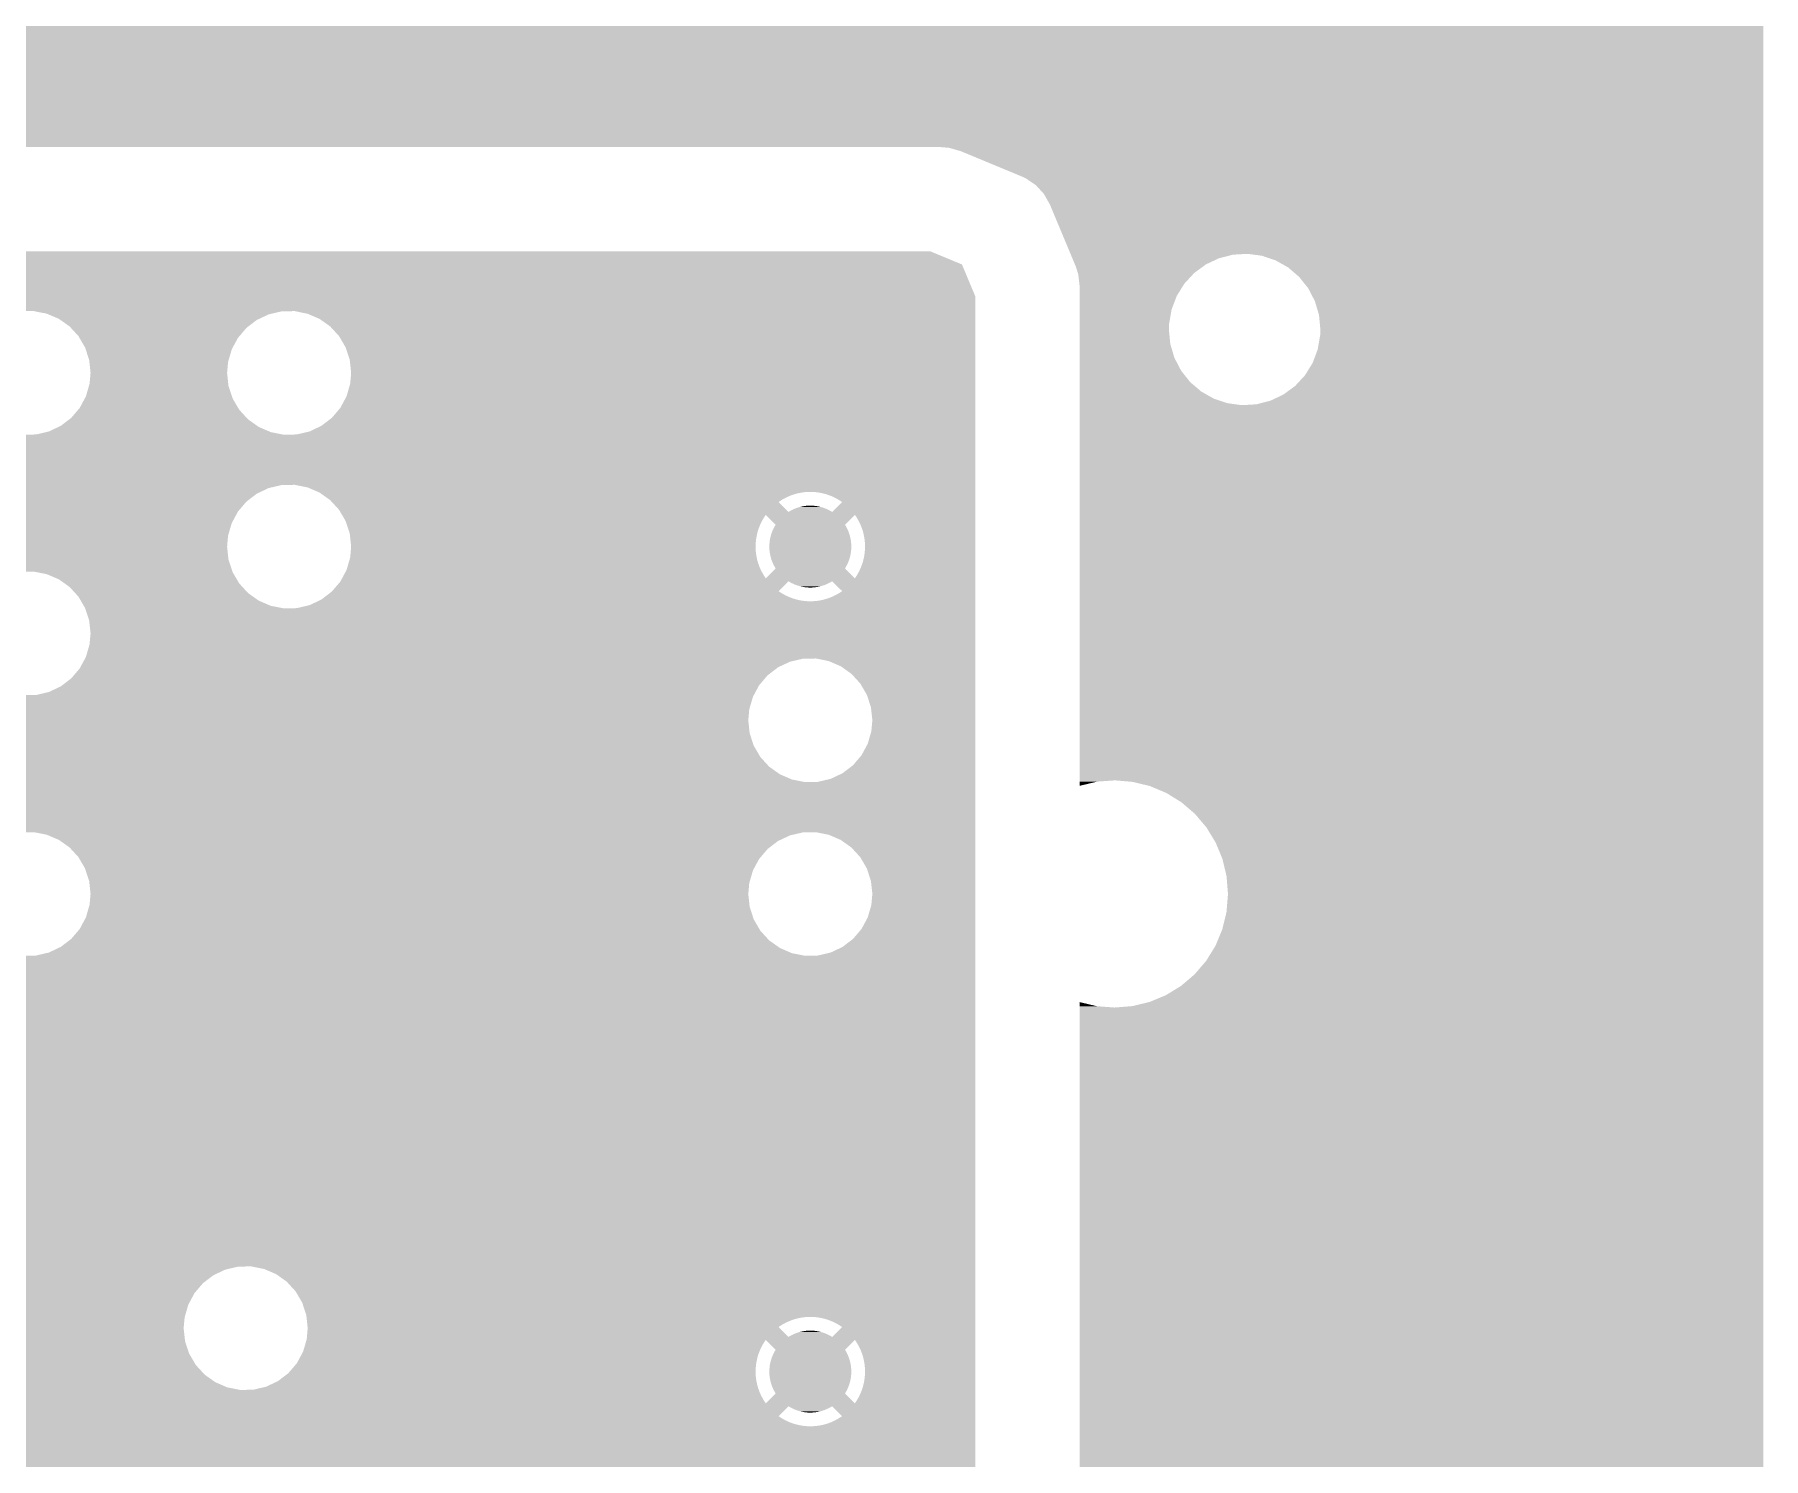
# Model space of a CAD drawing. Extents: x 295 to 953, y 10 to 290.
# Drawn here: x 815.52 to 848.38, y 138.39 to 165.46 of the extents above; entities that cross this region are included whole.
import ezdxf

# ---------------------------------------------------------------- set-up
doc = ezdxf.new("R2010")
doc.units = 0
doc.header["$LTSCALE"] = 5
doc.header["$MEASUREMENT"] = 0
doc.layers.add('PWR1', color=7, linetype='CONTINUOUS')

msp = doc.modelspace()

# ---------------------------------------------------------------- linework, layer by layer
at = {"layer": 'PWR1'}
for points in [[(799.057, 163.324), (799.057, 167.603), (848.376, 163.324), (848.376, 167.603)], [(832.897, 163.311), (832.737, 163.324), (848.376, 163.311), (848.376, 163.324)], [(833.117, 163.248), (832.897, 163.311), (848.376, 163.248), (848.376, 163.311)], [(834.279, 162.766), (833.117, 163.248), (848.376, 162.766), (848.376, 163.248)], [(834.358, 162.729), (834.279, 162.766), (848.376, 162.729), (848.376, 162.766)], [(834.547, 162.601), (834.358, 162.729), (848.376, 162.601), (848.376, 162.729)], [(834.702, 162.432), (834.547, 162.601), (848.376, 162.432), (848.376, 162.601)], [(834.814, 162.233), (834.702, 162.432), (848.376, 162.233), (848.376, 162.432)], [(835.206, 161.295), (834.814, 162.233), (848.376, 161.295), (848.376, 162.233)], [(812.515, 161.093), (813.121, 161.343), (833.143, 161.093), (832.54, 161.343)], [(812.265, 160.486), (812.515, 161.092), (833.397, 160.486), (833.143, 161.092)], [(812.515, 161.092), (812.515, 161.093), (833.143, 161.092), (833.143, 161.093)], [(835.212, 161.279), (835.206, 161.295), (838.295, 161.279), (838.57, 161.295)], [(835.241, 161.211), (835.212, 161.279), (838.028, 161.211), (838.295, 161.279)], [(835.29, 161.094), (835.241, 161.211), (837.779, 161.094), (838.028, 161.211)], [(835.302, 161.064), (835.29, 161.094), (837.739, 161.064), (837.779, 161.094)], [(835.346, 160.931), (835.302, 161.064), (837.557, 160.931), (837.739, 161.064)], [(838.843, 161.259), (838.57, 161.295), (848.376, 161.259), (848.376, 161.295)], [(839.104, 161.171), (838.843, 161.259), (848.376, 161.171), (848.376, 161.259)], [(839.344, 161.035), (839.104, 161.171), (848.376, 161.035), (848.376, 161.171)], [(839.553, 160.855), (839.344, 161.035), (848.376, 160.855), (848.376, 161.035)], [(835.353, 160.909), (835.346, 160.931), (837.537, 160.909), (837.557, 160.931)], [(835.374, 160.728), (835.353, 160.909), (837.37, 160.728), (837.537, 160.909)], [(835.379, 160.682), (835.374, 160.728), (837.341, 160.682), (837.37, 160.728)], [(835.379, 160.494), (835.379, 160.682), (837.225, 160.494), (837.341, 160.682)], [(839.724, 160.64), (839.553, 160.855), (848.376, 160.64), (848.376, 160.855)], [(812.265, 160.484), (812.265, 160.486), (833.398, 160.484), (833.397, 160.486)], [(812.265, 160.483), (812.265, 160.484), (833.398, 160.483), (833.398, 160.484)], [(812.265, 160.206), (812.265, 160.483), (833.398, 160.206), (833.398, 160.483)], [(835.379, 160.237), (835.379, 160.494), (837.127, 160.237), (837.225, 160.494)], [(839.851, 160.395), (839.724, 160.64), (848.376, 160.395), (848.376, 160.64)], [(839.929, 160.131), (839.851, 160.395), (848.376, 160.131), (848.376, 160.395)], [(815.528, 160.201), (815.506, 160.206), (820.209, 160.201), (820.459, 160.206)], [(815.75, 160.157), (815.528, 160.201), (820.023, 160.157), (820.209, 160.201)], [(815.78, 160.144), (815.75, 160.157), (819.967, 160.144), (820.023, 160.157)], [(815.979, 160.059), (815.78, 160.144), (819.786, 160.059), (819.967, 160.144)], [(816.009, 160.038), (815.979, 160.059), (819.741, 160.038), (819.786, 160.059)], [(816.182, 159.915), (816.009, 160.038), (819.58, 159.915), (819.741, 160.038)], [(820.703, 160.157), (820.459, 160.206), (833.398, 160.157), (833.398, 160.206)], [(820.932, 160.059), (820.703, 160.157), (833.398, 160.059), (833.398, 160.157)], [(821.135, 159.915), (820.932, 160.059), (833.398, 159.915), (833.398, 160.059)], [(835.379, 159.965), (835.379, 160.237), (837.08, 159.965), (837.127, 160.237)], [(839.955, 159.857), (839.929, 160.131), (848.376, 159.857), (848.376, 160.131)], [(816.208, 159.887), (816.182, 159.915), (819.544, 159.887), (819.58, 159.915)], [(816.351, 159.731), (816.208, 159.887), (819.411, 159.731), (819.544, 159.887)], [(816.37, 159.697), (816.351, 159.731), (819.382, 159.697), (819.411, 159.731)], [(816.476, 159.516), (816.37, 159.697), (819.284, 159.516), (819.382, 159.697)], [(821.304, 159.731), (821.135, 159.915), (833.398, 159.731), (833.398, 159.915)], [(821.429, 159.516), (821.304, 159.731), (833.398, 159.516), (833.398, 159.731)], [(835.379, 159.857), (835.379, 159.965), (837.076, 159.857), (837.08, 159.965)], [(835.379, 159.583), (835.379, 159.857), (837.102, 159.583), (837.076, 159.857)], [(839.904, 159.477), (839.951, 159.748), (848.376, 159.477), (848.376, 159.748)], [(839.951, 159.748), (839.955, 159.857), (848.376, 159.748), (848.376, 159.857)], [(816.489, 159.477), (816.476, 159.516), (819.264, 159.477), (819.284, 159.516)], [(816.554, 159.279), (816.489, 159.477), (819.206, 159.279), (819.264, 159.477)], [(821.507, 159.279), (821.429, 159.516), (833.398, 159.279), (833.398, 159.516)], [(835.379, 159.318), (835.379, 159.583), (837.181, 159.318), (837.102, 159.583)], [(839.807, 159.219), (839.904, 159.477), (848.376, 159.219), (848.376, 159.477)], [(816.559, 159.238), (816.554, 159.279), (819.194, 159.238), (819.206, 159.279)], [(816.581, 159.031), (816.559, 159.238), (819.176, 159.031), (819.194, 159.238)], [(821.534, 159.031), (821.507, 159.279), (833.398, 159.031), (833.398, 159.279)], [(835.379, 159.074), (835.379, 159.318), (837.308, 159.074), (837.181, 159.318)], [(835.379, 158.858), (835.379, 159.074), (837.479, 158.858), (837.308, 159.074)], [(839.662, 158.985), (839.807, 159.219), (848.376, 158.985), (848.376, 159.219)], [(816.493, 158.585), (816.55, 158.784), (819.268, 158.585), (819.202, 158.784)], [(816.55, 158.784), (816.562, 158.824), (819.202, 158.784), (819.198, 158.824)], [(816.562, 158.824), (816.581, 159.031), (819.198, 158.824), (819.176, 159.031)], [(821.446, 158.585), (821.515, 158.824), (833.398, 158.585), (833.398, 158.824)], [(821.515, 158.824), (821.534, 159.031), (833.398, 158.824), (833.398, 159.031)], [(835.379, 158.679), (835.379, 158.858), (837.688, 158.679), (837.479, 158.858)], [(839.253, 158.62), (839.475, 158.783), (848.376, 158.62), (848.376, 158.783)], [(839.475, 158.783), (839.662, 158.985), (848.376, 158.783), (848.376, 158.985)], [(816.375, 158.366), (816.472, 158.547), (819.386, 158.366), (819.28, 158.547)], [(816.472, 158.547), (816.493, 158.585), (819.28, 158.547), (819.268, 158.585)], [(821.328, 158.366), (821.446, 158.585), (833.398, 158.366), (833.398, 158.585)], [(835.379, 158.543), (835.379, 158.679), (837.927, 158.543), (837.688, 158.679)], [(835.379, 158.455), (835.379, 158.543), (838.189, 158.455), (837.927, 158.543)], [(835.379, 158.418), (835.379, 158.455), (838.462, 158.418), (838.189, 158.455)], [(835.379, 151.285), (835.379, 158.418), (848.376, 151.285), (848.376, 158.418)], [(838.462, 158.418), (838.737, 158.434), (848.376, 158.418), (848.376, 158.434)], [(838.737, 158.434), (839.003, 158.502), (848.376, 158.434), (848.376, 158.502)], [(839.003, 158.502), (839.253, 158.62), (848.376, 158.502), (848.376, 158.62)], [(816.015, 158.025), (816.176, 158.148), (819.748, 158.025), (819.574, 158.148)], [(816.176, 158.148), (816.213, 158.176), (819.574, 158.148), (819.548, 158.176)], [(816.213, 158.176), (816.346, 158.332), (819.548, 158.176), (819.406, 158.332)], [(816.346, 158.332), (816.375, 158.366), (819.406, 158.332), (819.386, 158.366)], [(820.968, 158.025), (821.166, 158.176), (833.398, 158.025), (833.398, 158.176)], [(821.166, 158.176), (821.328, 158.366), (833.398, 158.176), (833.398, 158.366)], [(812.265, 156.904), (812.265, 157.857), (833.398, 156.904), (833.398, 157.857)], [(815.298, 157.857), (815.547, 157.861), (820.251, 157.857), (820.229, 157.861)], [(815.547, 157.861), (815.734, 157.905), (820.229, 157.861), (820.006, 157.905)], [(815.734, 157.905), (815.79, 157.918), (820.006, 157.905), (819.976, 157.918)], [(815.79, 157.918), (815.97, 158.004), (819.976, 157.918), (819.777, 158.004)], [(815.97, 158.004), (816.015, 158.025), (819.777, 158.004), (819.748, 158.025)], [(820.251, 157.857), (820.5, 157.861), (833.398, 157.857), (833.398, 157.861)], [(820.5, 157.861), (820.743, 157.918), (833.398, 157.861), (833.398, 157.918)], [(820.743, 157.918), (820.968, 158.025), (833.398, 157.918), (833.398, 158.025)], [(812.265, 156.899), (812.265, 156.904), (820.209, 156.899), (820.459, 156.904)], [(812.265, 156.842), (812.265, 156.899), (819.967, 156.842), (820.209, 156.899)], [(812.265, 156.736), (812.265, 156.842), (819.741, 156.736), (819.967, 156.842)], [(820.703, 156.855), (820.459, 156.904), (833.398, 156.855), (833.398, 156.904)], [(820.904, 156.769), (820.703, 156.855), (833.398, 156.769), (833.398, 156.855)], [(820.914, 156.765), (820.904, 156.769), (830.164, 156.765), (830.238, 156.769)], [(820.932, 156.757), (820.914, 156.765), (830.103, 156.757), (830.164, 156.765)], [(820.934, 156.755), (820.932, 156.757), (830.091, 156.755), (830.103, 156.757)], [(820.955, 156.741), (820.934, 156.755), (830.018, 156.741), (830.091, 156.755)], [(820.983, 156.721), (820.955, 156.741), (829.946, 156.721), (830.018, 156.741)], [(830.312, 156.768), (830.238, 156.769), (833.398, 156.768), (833.398, 156.769)], [(830.386, 156.762), (830.312, 156.768), (833.398, 156.762), (833.398, 156.768)], [(830.459, 156.75), (830.386, 156.762), (833.398, 156.75), (833.398, 156.762)], [(830.531, 156.734), (830.459, 156.75), (833.398, 156.734), (833.398, 156.75)], [(812.265, 156.585), (812.265, 156.736), (819.544, 156.585), (819.741, 156.736)], [(812.265, 156.395), (812.265, 156.585), (819.382, 156.395), (819.544, 156.585)], [(821.018, 156.696), (820.983, 156.721), (829.877, 156.696), (829.946, 156.721)], [(821.06, 156.666), (821.018, 156.696), (829.809, 156.666), (829.877, 156.696)], [(821.109, 156.632), (821.06, 156.666), (829.743, 156.632), (829.809, 156.666)], [(821.135, 156.613), (821.109, 156.632), (829.713, 156.613), (829.743, 156.632)], [(821.154, 156.592), (821.135, 156.613), (829.68, 156.592), (829.713, 156.613)], [(821.169, 156.576), (821.154, 156.592), (829.657, 156.576), (829.68, 156.592)], [(821.304, 156.429), (821.169, 156.576), (829.804, 156.429), (829.657, 156.576)], [(821.327, 156.388), (821.304, 156.429), (829.845, 156.388), (829.804, 156.429)], [(829.845, 156.388), (829.882, 156.41), (830.677, 156.388), (830.638, 156.41)], [(829.882, 156.41), (829.902, 156.42), (830.638, 156.41), (830.621, 156.42)], [(829.902, 156.42), (829.94, 156.439), (830.621, 156.42), (830.581, 156.439)], [(829.94, 156.439), (829.96, 156.448), (830.581, 156.439), (830.563, 156.448)], [(829.96, 156.448), (829.999, 156.463), (830.563, 156.448), (830.521, 156.463)], [(829.999, 156.463), (830.02, 156.47), (830.521, 156.463), (830.503, 156.47)], [(830.02, 156.47), (830.06, 156.482), (830.503, 156.47), (830.459, 156.482)], [(830.06, 156.482), (830.083, 156.487), (830.459, 156.482), (830.441, 156.487)], [(830.083, 156.487), (830.123, 156.496), (830.441, 156.487), (830.396, 156.496)], [(830.123, 156.496), (830.147, 156.5), (830.396, 156.496), (830.378, 156.5)], [(830.147, 156.5), (830.186, 156.505), (830.378, 156.5), (830.33, 156.505)], [(830.186, 156.505), (830.218, 156.507), (830.33, 156.505), (830.315, 156.507)], [(830.218, 156.507), (830.25, 156.509), (830.315, 156.507), (830.25, 156.509)], [(830.602, 156.712), (830.531, 156.734), (833.398, 156.712), (833.398, 156.734)], [(830.671, 156.685), (830.602, 156.712), (833.398, 156.685), (833.398, 156.712)], [(830.738, 156.653), (830.671, 156.685), (833.398, 156.653), (833.398, 156.685)], [(830.677, 156.388), (830.865, 156.576), (833.398, 156.388), (833.398, 156.576)], [(830.803, 156.617), (830.738, 156.653), (833.398, 156.617), (833.398, 156.653)], [(830.865, 156.576), (830.803, 156.617), (833.398, 156.576), (833.398, 156.617)], [(812.265, 156.175), (812.265, 156.395), (819.264, 156.175), (819.382, 156.395)], [(812.265, 155.936), (812.265, 156.175), (819.194, 155.936), (819.264, 156.175)], [(821.36, 156.333), (821.327, 156.388), (833.398, 156.333), (833.398, 156.388)], [(821.396, 156.271), (821.36, 156.333), (829.373, 156.271), (829.414, 156.333)], [(821.429, 156.214), (821.396, 156.271), (829.341, 156.214), (829.373, 156.271)], [(821.432, 156.207), (821.429, 156.214), (829.337, 156.207), (829.341, 156.214)], [(821.454, 156.14), (821.432, 156.207), (829.305, 156.14), (829.337, 156.207)], [(821.476, 156.071), (821.454, 156.14), (829.278, 156.071), (829.305, 156.14)], [(829.602, 156.145), (829.414, 156.333), (830.92, 156.145), (831.108, 156.333)], [(829.547, 156.041), (829.57, 156.09), (830.975, 156.041), (830.951, 156.09)], [(829.57, 156.09), (829.575, 156.099), (830.951, 156.09), (830.947, 156.099)], [(829.575, 156.099), (829.602, 156.145), (830.947, 156.099), (830.92, 156.145)], [(831.136, 156.291), (831.108, 156.333), (833.398, 156.291), (833.398, 156.333)], [(831.174, 156.227), (831.136, 156.291), (833.398, 156.227), (833.398, 156.291)], [(831.207, 156.161), (831.174, 156.227), (833.398, 156.161), (833.398, 156.227)], [(831.236, 156.092), (831.207, 156.161), (833.398, 156.092), (833.398, 156.161)], [(831.259, 156.022), (831.236, 156.092), (833.398, 156.022), (833.398, 156.092)], [(812.265, 155.729), (812.265, 155.936), (819.176, 155.729), (819.194, 155.936)], [(821.5, 156), (821.476, 156.071), (829.256, 156), (829.278, 156.071)], [(821.507, 155.977), (821.5, 156), (829.251, 155.977), (829.256, 156)], [(821.513, 155.928), (821.507, 155.977), (829.24, 155.928), (829.251, 155.977)], [(821.52, 155.855), (821.513, 155.928), (829.228, 155.855), (829.24, 155.928)], [(821.528, 155.781), (821.52, 155.855), (829.222, 155.781), (829.228, 155.855)], [(821.534, 155.729), (821.528, 155.781), (829.221, 155.729), (829.222, 155.781)], [(829.482, 155.729), (829.483, 155.783), (831.04, 155.729), (831.038, 155.783)], [(829.483, 155.783), (829.485, 155.793), (831.038, 155.783), (831.037, 155.793)], [(829.485, 155.793), (829.49, 155.847), (831.037, 155.793), (831.031, 155.847)], [(829.49, 155.847), (829.492, 155.857), (831.031, 155.847), (831.03, 155.857)], [(829.492, 155.857), (829.503, 155.91), (831.03, 155.857), (831.018, 155.91)], [(829.503, 155.91), (829.506, 155.92), (831.018, 155.91), (831.016, 155.92)], [(829.506, 155.92), (829.52, 155.972), (831.016, 155.92), (831.001, 155.972)], [(829.52, 155.972), (829.524, 155.981), (831.001, 155.972), (830.998, 155.981)], [(829.524, 155.981), (829.543, 156.032), (830.998, 155.981), (830.979, 156.032)], [(829.543, 156.032), (829.547, 156.041), (830.979, 156.032), (830.975, 156.041)], [(831.277, 155.95), (831.259, 156.022), (833.398, 155.95), (833.398, 156.022)], [(831.29, 155.877), (831.277, 155.95), (833.398, 155.877), (833.398, 155.95)], [(831.298, 155.803), (831.29, 155.877), (833.398, 155.803), (833.398, 155.877)], [(831.301, 155.729), (831.298, 155.803), (833.398, 155.729), (833.398, 155.803)], [(812.265, 155.482), (812.265, 155.729), (819.202, 155.482), (819.176, 155.729)], [(812.265, 155.253), (812.265, 155.482), (819.278, 155.253), (819.202, 155.482)], [(821.484, 155.415), (821.505, 155.486), (829.269, 155.415), (829.249, 155.486)], [(821.505, 155.486), (821.515, 155.522), (829.249, 155.486), (829.242, 155.522)], [(821.515, 155.522), (821.519, 155.559), (829.242, 155.522), (829.235, 155.559)], [(821.519, 155.559), (821.525, 155.633), (829.235, 155.559), (829.225, 155.633)], [(821.525, 155.633), (821.532, 155.707), (829.225, 155.633), (829.221, 155.707)], [(821.532, 155.707), (821.534, 155.729), (829.221, 155.707), (829.221, 155.729)], [(829.484, 155.675), (829.482, 155.729), (831.038, 155.675), (831.04, 155.729)], [(829.484, 155.665), (829.484, 155.675), (831.037, 155.665), (831.038, 155.675)], [(829.491, 155.612), (829.484, 155.665), (831.031, 155.612), (831.037, 155.665)], [(829.492, 155.602), (829.491, 155.612), (831.029, 155.602), (831.031, 155.612)], [(829.503, 155.549), (829.492, 155.602), (831.019, 155.549), (831.029, 155.602)], [(829.505, 155.539), (829.503, 155.549), (831.016, 155.539), (831.019, 155.549)], [(829.521, 155.487), (829.505, 155.539), (831.001, 155.487), (831.016, 155.539)], [(829.523, 155.477), (829.521, 155.487), (830.998, 155.477), (831.001, 155.487)], [(829.543, 155.427), (829.523, 155.477), (830.979, 155.427), (830.998, 155.477)], [(829.547, 155.417), (829.543, 155.427), (830.975, 155.417), (830.979, 155.427)], [(831.243, 155.388), (831.265, 155.459), (833.398, 155.388), (833.398, 155.459)], [(831.265, 155.459), (831.282, 155.531), (833.398, 155.459), (833.398, 155.531)], [(831.282, 155.531), (831.293, 155.604), (833.398, 155.531), (833.398, 155.604)], [(831.293, 155.604), (831.3, 155.678), (833.398, 155.604), (833.398, 155.678)], [(831.3, 155.678), (831.301, 155.729), (833.398, 155.678), (833.398, 155.729)], [(815.545, 155.245), (815.506, 155.253), (819.28, 155.245), (819.278, 155.253)], [(815.75, 155.204), (815.545, 155.245), (819.304, 155.204), (819.28, 155.245)], [(815.979, 155.106), (815.75, 155.204), (819.361, 155.106), (819.304, 155.204)], [(816.087, 155.03), (815.979, 155.106), (819.406, 155.03), (819.361, 155.106)], [(821.331, 155.07), (821.361, 155.125), (833.398, 155.07), (833.398, 155.125)], [(821.361, 155.125), (821.374, 155.149), (829.414, 155.125), (829.398, 155.149)], [(821.374, 155.149), (821.407, 155.212), (829.398, 155.149), (829.359, 155.212)], [(821.407, 155.212), (821.443, 155.277), (829.359, 155.212), (829.324, 155.277)], [(821.443, 155.277), (821.446, 155.283), (829.324, 155.277), (829.321, 155.283)], [(821.446, 155.283), (821.464, 155.345), (829.321, 155.283), (829.294, 155.345)], [(821.464, 155.345), (821.484, 155.415), (829.294, 155.345), (829.269, 155.415)], [(829.414, 155.125), (829.602, 155.313), (831.108, 155.125), (830.92, 155.313)], [(829.57, 155.369), (829.547, 155.417), (830.952, 155.369), (830.975, 155.417)], [(829.575, 155.36), (829.57, 155.369), (830.946, 155.36), (830.952, 155.369)], [(829.602, 155.313), (829.575, 155.36), (830.92, 155.313), (830.946, 155.36)], [(831.108, 155.125), (831.148, 155.187), (833.398, 155.125), (833.398, 155.187)], [(831.148, 155.187), (831.185, 155.252), (833.398, 155.187), (833.398, 155.252)], [(831.185, 155.252), (831.216, 155.319), (833.398, 155.252), (833.398, 155.319)], [(831.216, 155.319), (831.243, 155.388), (833.398, 155.319), (833.398, 155.388)], [(816.182, 154.962), (816.087, 155.03), (819.468, 154.962), (819.406, 155.03)], [(816.288, 154.846), (816.182, 154.962), (819.574, 154.846), (819.468, 154.962)], [(816.351, 154.778), (816.288, 154.846), (819.67, 154.778), (819.574, 154.846)], [(816.395, 154.702), (816.351, 154.778), (819.777, 154.702), (819.67, 154.778)], [(821, 154.747), (821.035, 154.774), (829.919, 154.747), (829.85, 154.774)], [(821.035, 154.774), (821.076, 154.805), (829.85, 154.774), (829.783, 154.805)], [(821.076, 154.805), (821.124, 154.842), (829.783, 154.805), (829.719, 154.842)], [(821.124, 154.842), (821.166, 154.874), (829.719, 154.842), (829.67, 154.874)], [(821.166, 154.874), (821.173, 154.882), (829.67, 154.874), (829.657, 154.882)], [(821.173, 154.882), (821.328, 155.064), (829.657, 154.882), (829.838, 155.064)], [(821.328, 155.064), (821.331, 155.07), (829.838, 155.064), (829.845, 155.07)], [(829.883, 155.048), (829.845, 155.07), (830.639, 155.048), (830.677, 155.07)], [(829.9, 155.038), (829.883, 155.048), (830.62, 155.038), (830.639, 155.048)], [(829.941, 155.019), (829.9, 155.038), (830.582, 155.019), (830.62, 155.038)], [(829.958, 155.011), (829.941, 155.019), (830.562, 155.011), (830.582, 155.019)], [(830.001, 154.995), (829.958, 155.011), (830.523, 154.995), (830.562, 155.011)], [(830.018, 154.989), (830.001, 154.995), (830.501, 154.989), (830.523, 154.995)], [(830.062, 154.976), (830.018, 154.989), (830.461, 154.976), (830.501, 154.989)], [(830.08, 154.971), (830.062, 154.976), (830.439, 154.971), (830.461, 154.976)], [(830.126, 154.962), (830.08, 154.971), (830.399, 154.962), (830.439, 154.971)], [(830.143, 154.959), (830.126, 154.962), (830.374, 154.959), (830.399, 154.962)], [(830.192, 154.954), (830.143, 154.959), (830.335, 154.954), (830.374, 154.959)], [(830.207, 154.952), (830.192, 154.954), (830.304, 154.952), (830.335, 154.954)], [(830.271, 154.95), (830.207, 154.952), (830.271, 154.95), (830.304, 154.952)], [(830.645, 154.763), (830.713, 154.793), (833.398, 154.763), (833.398, 154.793)], [(830.865, 154.883), (830.677, 155.07), (833.398, 154.883), (833.398, 155.07)], [(830.713, 154.793), (830.778, 154.827), (833.398, 154.793), (833.398, 154.827)], [(830.778, 154.827), (830.841, 154.866), (833.398, 154.827), (833.398, 154.866)], [(830.841, 154.866), (830.865, 154.883), (833.398, 154.866), (833.398, 154.883)], [(816.453, 154.603), (816.395, 154.702), (820.006, 154.603), (819.777, 154.702)], [(816.476, 154.563), (816.453, 154.603), (820.211, 154.563), (820.006, 154.603)], [(816.479, 154.555), (816.476, 154.563), (820.251, 154.555), (820.211, 154.563)], [(816.554, 154.326), (816.479, 154.555), (833.398, 154.326), (833.398, 154.555)], [(820.251, 154.555), (820.5, 154.559), (833.398, 154.555), (833.398, 154.559)], [(820.5, 154.559), (820.743, 154.616), (833.398, 154.559), (833.398, 154.616)], [(820.743, 154.616), (820.898, 154.689), (833.398, 154.616), (833.398, 154.689)], [(820.898, 154.689), (820.9, 154.69), (830.284, 154.689), (830.209, 154.69)], [(820.9, 154.69), (820.913, 154.697), (830.209, 154.69), (830.136, 154.697)], [(820.913, 154.697), (820.938, 154.708), (830.136, 154.697), (830.062, 154.708)], [(820.938, 154.708), (820.968, 154.723), (830.062, 154.708), (830, 154.723)], [(820.968, 154.723), (820.971, 154.725), (830, 154.723), (829.99, 154.725)], [(820.971, 154.725), (821, 154.747), (829.99, 154.725), (829.919, 154.747)], [(830.284, 154.689), (830.358, 154.694), (833.398, 154.689), (833.398, 154.694)], [(830.358, 154.694), (830.431, 154.703), (833.398, 154.694), (833.398, 154.703)], [(830.431, 154.703), (830.504, 154.718), (833.398, 154.703), (833.398, 154.718)], [(830.504, 154.718), (830.575, 154.738), (833.398, 154.718), (833.398, 154.738)], [(830.575, 154.738), (830.645, 154.763), (833.398, 154.738), (833.398, 154.763)], [(816.581, 154.078), (816.554, 154.326), (833.398, 154.078), (833.398, 154.326)], [(816.493, 153.632), (816.562, 153.871), (833.398, 153.632), (833.398, 153.871)], [(816.562, 153.871), (816.581, 154.078), (833.398, 153.871), (833.398, 154.078)], [(816.386, 153.434), (816.443, 153.54), (829.647, 153.434), (829.873, 153.54)], [(816.443, 153.54), (816.474, 153.597), (829.873, 153.54), (830.115, 153.597)], [(816.474, 153.597), (816.476, 153.602), (830.115, 153.597), (830.365, 153.602)], [(816.476, 153.602), (816.493, 153.632), (833.398, 153.602), (833.398, 153.632)], [(830.609, 153.553), (830.365, 153.602), (833.398, 153.553), (833.398, 153.602)], [(830.838, 153.455), (830.609, 153.553), (833.398, 153.455), (833.398, 153.553)], [(831.041, 153.311), (830.838, 153.455), (833.398, 153.311), (833.398, 153.455)], [(816.043, 153.093), (816.213, 153.223), (829.288, 153.093), (829.399, 153.223)], [(816.213, 153.223), (816.264, 153.283), (829.399, 153.223), (829.45, 153.283)], [(816.264, 153.283), (816.375, 153.413), (829.45, 153.283), (829.62, 153.413)], [(816.375, 153.413), (816.386, 153.434), (829.62, 153.413), (829.647, 153.434)], [(831.21, 153.127), (831.041, 153.311), (833.398, 153.127), (833.398, 153.311)], [(831.335, 152.912), (831.21, 153.127), (833.398, 152.912), (833.398, 153.127)], [(812.265, 152.873), (812.265, 152.904), (829.17, 152.873), (829.186, 152.904)], [(812.265, 152.634), (812.265, 152.873), (829.1, 152.634), (829.17, 152.873)], [(815.298, 152.904), (815.547, 152.908), (829.186, 152.904), (829.189, 152.908)], [(815.547, 152.908), (815.79, 152.965), (829.189, 152.908), (829.219, 152.965)], [(815.79, 152.965), (816.015, 153.072), (829.219, 152.965), (829.276, 153.072)], [(816.015, 153.072), (816.043, 153.093), (829.276, 153.072), (829.288, 153.093)], [(831.413, 152.675), (831.335, 152.912), (833.398, 152.675), (833.398, 152.912)], [(812.265, 152.427), (812.265, 152.634), (829.082, 152.427), (829.1, 152.634)], [(831.44, 152.427), (831.413, 152.675), (833.398, 152.427), (833.398, 152.675)], [(812.265, 152.18), (812.265, 152.427), (829.108, 152.18), (829.082, 152.427)], [(812.265, 151.943), (812.265, 152.18), (829.186, 151.943), (829.108, 152.18)], [(831.352, 151.981), (831.421, 152.22), (833.398, 151.981), (833.398, 152.22)], [(831.421, 152.22), (831.44, 152.427), (833.398, 152.22), (833.398, 152.427)], [(812.265, 151.728), (812.265, 151.943), (829.312, 151.728), (829.186, 151.943)], [(831.234, 151.762), (831.352, 151.981), (833.398, 151.762), (833.398, 151.981)], [(812.265, 151.544), (812.265, 151.728), (829.48, 151.544), (829.312, 151.728)], [(812.265, 151.4), (812.265, 151.544), (829.683, 151.4), (829.48, 151.544)], [(830.874, 151.421), (831.072, 151.572), (833.398, 151.421), (833.398, 151.572)], [(831.072, 151.572), (831.234, 151.762), (833.398, 151.572), (833.398, 151.762)], [(812.265, 151.301), (812.265, 151.4), (829.912, 151.301), (829.683, 151.4)], [(812.265, 151.253), (812.265, 151.301), (830.157, 151.253), (829.912, 151.301)], [(812.265, 150.3), (812.265, 151.253), (833.398, 150.3), (833.398, 151.253)], [(830.157, 151.253), (830.406, 151.257), (833.398, 151.253), (833.398, 151.257)], [(830.406, 151.257), (830.649, 151.314), (833.398, 151.257), (833.398, 151.314)], [(830.649, 151.314), (830.874, 151.421), (833.398, 151.314), (833.398, 151.421)], [(835.379, 151.261), (835.379, 151.285), (835.716, 151.261), (836.053, 151.285)], [(835.379, 151.182), (835.379, 151.261), (835.382, 151.182), (835.716, 151.261)], [(835.38, 151.182), (835.379, 151.182), (835.38, 151.182), (835.382, 151.182)], [(836.389, 151.256), (836.053, 151.285), (848.376, 151.256), (848.376, 151.285)], [(836.717, 151.176), (836.389, 151.256), (848.376, 151.176), (848.376, 151.256)], [(837.028, 151.045), (836.717, 151.176), (848.376, 151.045), (848.376, 151.176)], [(837.315, 150.868), (837.028, 151.045), (848.376, 150.868), (848.376, 151.045)], [(837.571, 150.648), (837.315, 150.868), (848.376, 150.648), (848.376, 150.868)], [(837.79, 150.39), (837.571, 150.648), (848.376, 150.39), (848.376, 150.648)], [(815.528, 150.295), (815.506, 150.3), (830.115, 150.295), (830.365, 150.3)], [(815.75, 150.251), (815.528, 150.295), (829.929, 150.251), (830.115, 150.295)], [(815.78, 150.238), (815.75, 150.251), (829.873, 150.238), (829.929, 150.251)], [(815.979, 150.153), (815.78, 150.238), (829.692, 150.153), (829.873, 150.238)], [(830.609, 150.251), (830.365, 150.3), (833.398, 150.251), (833.398, 150.3)], [(830.838, 150.153), (830.609, 150.251), (833.398, 150.153), (833.398, 150.251)], [(837.965, 150.102), (837.79, 150.39), (848.376, 150.102), (848.376, 150.39)], [(816.009, 150.132), (815.979, 150.153), (829.647, 150.132), (829.692, 150.153)], [(816.182, 150.009), (816.009, 150.132), (829.486, 150.009), (829.647, 150.132)], [(816.208, 149.981), (816.182, 150.009), (829.45, 149.981), (829.486, 150.009)], [(816.351, 149.825), (816.208, 149.981), (829.317, 149.825), (829.45, 149.981)], [(831.041, 150.009), (830.838, 150.153), (833.398, 150.009), (833.398, 150.153)], [(831.21, 149.825), (831.041, 150.009), (833.398, 149.825), (833.398, 150.009)], [(838.094, 149.79), (837.965, 150.102), (848.376, 149.79), (848.376, 150.102)], [(816.37, 149.791), (816.351, 149.825), (829.288, 149.791), (829.317, 149.825)], [(816.476, 149.61), (816.37, 149.791), (829.19, 149.61), (829.288, 149.791)], [(816.489, 149.571), (816.476, 149.61), (829.17, 149.571), (829.19, 149.61)], [(816.554, 149.373), (816.489, 149.571), (829.112, 149.373), (829.17, 149.571)], [(831.335, 149.61), (831.21, 149.825), (833.398, 149.61), (833.398, 149.825)], [(831.413, 149.373), (831.335, 149.61), (833.398, 149.373), (833.398, 149.61)], [(838.172, 149.462), (838.094, 149.79), (848.376, 149.462), (848.376, 149.79)], [(816.559, 149.332), (816.554, 149.373), (829.1, 149.332), (829.112, 149.373)], [(816.581, 149.125), (816.559, 149.332), (829.082, 149.125), (829.1, 149.332)], [(831.44, 149.125), (831.413, 149.373), (833.398, 149.125), (833.398, 149.373)], [(838.199, 149.125), (838.172, 149.462), (848.376, 149.125), (848.376, 149.462)], [(816.493, 148.679), (816.55, 148.878), (829.174, 148.679), (829.108, 148.878)], [(816.55, 148.878), (816.562, 148.918), (829.108, 148.878), (829.104, 148.918)], [(816.562, 148.918), (816.581, 149.125), (829.104, 148.918), (829.082, 149.125)], [(831.352, 148.679), (831.421, 148.918), (833.398, 148.679), (833.398, 148.918)], [(831.421, 148.918), (831.44, 149.125), (833.398, 148.918), (833.398, 149.125)], [(838.171, 148.781), (838.199, 149.125), (848.376, 148.781), (848.376, 149.125)], [(816.375, 148.46), (816.472, 148.641), (829.292, 148.46), (829.186, 148.641)], [(816.472, 148.641), (816.493, 148.679), (829.186, 148.641), (829.174, 148.679)], [(831.234, 148.46), (831.352, 148.679), (833.398, 148.46), (833.398, 148.679)], [(838.091, 148.453), (838.171, 148.781), (848.376, 148.453), (848.376, 148.781)], [(816.015, 148.119), (816.176, 148.242), (829.654, 148.119), (829.48, 148.242)], [(816.176, 148.242), (816.213, 148.27), (829.48, 148.242), (829.454, 148.27)], [(816.213, 148.27), (816.346, 148.426), (829.454, 148.27), (829.312, 148.426)], [(816.346, 148.426), (816.375, 148.46), (829.312, 148.426), (829.292, 148.46)], [(830.874, 148.119), (831.072, 148.27), (833.398, 148.119), (833.398, 148.27)], [(831.072, 148.27), (831.234, 148.46), (833.398, 148.27), (833.398, 148.46)], [(837.962, 148.141), (838.091, 148.453), (848.376, 148.141), (848.376, 148.453)], [(812.265, 142.045), (812.265, 147.951), (833.398, 142.045), (833.398, 147.951)], [(815.298, 147.951), (815.547, 147.955), (830.157, 147.951), (830.135, 147.955)], [(815.547, 147.955), (815.734, 147.999), (830.135, 147.955), (829.912, 147.999)], [(815.734, 147.999), (815.79, 148.012), (829.912, 147.999), (829.882, 148.012)], [(815.79, 148.012), (815.97, 148.098), (829.882, 148.012), (829.683, 148.098)], [(815.97, 148.098), (816.015, 148.119), (829.683, 148.098), (829.654, 148.119)], [(830.157, 147.951), (830.406, 147.955), (833.398, 147.951), (833.398, 147.955)], [(830.406, 147.955), (830.649, 148.012), (833.398, 147.955), (833.398, 148.012)], [(830.649, 148.012), (830.874, 148.119), (833.398, 148.012), (833.398, 148.119)], [(837.785, 147.854), (837.962, 148.141), (848.376, 147.854), (848.376, 148.141)], [(837.308, 147.378), (837.565, 147.597), (848.376, 147.378), (848.376, 147.597)], [(837.565, 147.597), (837.785, 147.854), (848.376, 147.597), (848.376, 147.854)], [(837.021, 147.202), (837.308, 147.378), (848.376, 147.202), (848.376, 147.378)], [(835.379, 146.991), (835.379, 147.069), (835.708, 146.991), (835.382, 147.069)], [(835.379, 147.069), (835.38, 147.069), (835.382, 147.069), (835.38, 147.069)], [(835.379, 146.966), (835.379, 146.991), (836.045, 146.966), (835.708, 146.991)], [(835.379, 136.53), (835.379, 146.966), (848.376, 136.53), (848.376, 146.966)], [(836.045, 146.966), (836.381, 146.993), (848.376, 146.966), (848.376, 146.993)], [(836.381, 146.993), (836.709, 147.072), (848.376, 146.993), (848.376, 147.072)], [(836.709, 147.072), (837.021, 147.202), (848.376, 147.072), (848.376, 147.202)], [(812.265, 142.04), (812.265, 142.045), (819.384, 142.04), (819.633, 142.045)], [(812.265, 141.983), (812.265, 142.04), (819.141, 141.983), (819.384, 142.04)], [(812.265, 141.877), (812.265, 141.983), (818.916, 141.877), (819.141, 141.983)], [(819.878, 141.996), (819.633, 142.045), (833.398, 141.996), (833.398, 142.045)], [(820.107, 141.898), (819.878, 141.996), (833.398, 141.898), (833.398, 141.996)], [(812.265, 141.726), (812.265, 141.877), (818.718, 141.726), (818.916, 141.877)], [(812.265, 141.536), (812.265, 141.726), (818.556, 141.536), (818.718, 141.726)], [(820.31, 141.754), (820.107, 141.898), (833.398, 141.754), (833.398, 141.898)], [(820.478, 141.57), (820.31, 141.754), (833.398, 141.57), (833.398, 141.754)], [(812.265, 141.316), (812.265, 141.536), (818.438, 141.316), (818.556, 141.536)], [(812.265, 141.077), (812.265, 141.316), (818.369, 141.077), (818.438, 141.316)], [(820.604, 141.355), (820.478, 141.57), (833.398, 141.355), (833.398, 141.57)], [(820.682, 141.118), (820.604, 141.355), (833.398, 141.118), (833.398, 141.355)], [(812.265, 140.87), (812.265, 141.077), (818.35, 140.87), (818.369, 141.077)], [(820.685, 141.085), (820.682, 141.118), (833.398, 141.085), (833.398, 141.118)], [(820.686, 141.08), (820.685, 141.085), (830.164, 141.08), (830.238, 141.085)], [(820.687, 141.071), (820.686, 141.08), (830.091, 141.071), (830.164, 141.08)], [(820.688, 141.056), (820.687, 141.071), (830.018, 141.056), (830.091, 141.071)], [(820.69, 141.036), (820.688, 141.056), (829.946, 141.036), (830.018, 141.056)], [(820.693, 141.011), (820.69, 141.036), (829.877, 141.011), (829.946, 141.036)], [(820.696, 140.982), (820.693, 141.011), (829.809, 140.982), (829.877, 141.011)], [(820.7, 140.947), (820.696, 140.982), (829.743, 140.947), (829.809, 140.982)], [(830.312, 141.084), (830.238, 141.085), (833.398, 141.084), (833.398, 141.085)], [(830.386, 141.077), (830.312, 141.084), (833.398, 141.077), (833.398, 141.084)], [(830.459, 141.066), (830.386, 141.077), (833.398, 141.066), (833.398, 141.077)], [(830.531, 141.049), (830.459, 141.066), (833.398, 141.049), (833.398, 141.066)], [(830.602, 141.027), (830.531, 141.049), (833.398, 141.027), (833.398, 141.049)], [(830.671, 141), (830.602, 141.027), (833.398, 141), (833.398, 141.027)], [(830.738, 140.969), (830.671, 141), (833.398, 140.969), (833.398, 141)], [(830.803, 140.932), (830.738, 140.969), (833.398, 140.932), (833.398, 140.969)], [(812.265, 140.623), (812.265, 140.87), (818.377, 140.623), (818.35, 140.87)], [(820.668, 140.587), (820.686, 140.649), (829.373, 140.587), (829.414, 140.649)], [(820.686, 140.649), (820.69, 140.663), (833.398, 140.649), (833.398, 140.663)], [(820.69, 140.663), (820.693, 140.704), (833.398, 140.663), (833.398, 140.704)], [(820.693, 140.704), (820.708, 140.87), (829.845, 140.704), (829.678, 140.87)], [(820.704, 140.908), (820.7, 140.947), (829.68, 140.908), (829.743, 140.947)], [(820.706, 140.892), (820.704, 140.908), (829.657, 140.892), (829.68, 140.908)], [(820.708, 140.87), (820.706, 140.892), (829.678, 140.87), (829.657, 140.892)], [(829.602, 140.461), (829.414, 140.649), (830.92, 140.461), (831.108, 140.649)], [(829.845, 140.704), (829.882, 140.726), (830.677, 140.704), (830.638, 140.726)], [(829.882, 140.726), (829.902, 140.736), (830.638, 140.726), (830.621, 140.736)], [(829.902, 140.736), (829.94, 140.755), (830.621, 140.736), (830.581, 140.755)], [(829.94, 140.755), (829.96, 140.763), (830.581, 140.755), (830.563, 140.763)], [(829.96, 140.763), (829.999, 140.779), (830.563, 140.763), (830.521, 140.779)], [(829.999, 140.779), (830.02, 140.785), (830.521, 140.779), (830.503, 140.785)], [(830.02, 140.785), (830.06, 140.798), (830.503, 140.785), (830.459, 140.798)], [(830.06, 140.798), (830.083, 140.803), (830.459, 140.798), (830.441, 140.803)], [(830.083, 140.803), (830.123, 140.812), (830.441, 140.803), (830.396, 140.812)], [(830.123, 140.812), (830.147, 140.815), (830.396, 140.812), (830.378, 140.815)], [(830.147, 140.815), (830.186, 140.821), (830.378, 140.815), (830.33, 140.821)], [(830.186, 140.821), (830.218, 140.822), (830.33, 140.821), (830.315, 140.822)], [(830.218, 140.822), (830.25, 140.824), (830.315, 140.822), (830.25, 140.824)], [(830.677, 140.704), (830.865, 140.892), (833.398, 140.704), (833.398, 140.892)], [(830.865, 140.892), (830.803, 140.932), (833.398, 140.892), (833.398, 140.932)], [(831.136, 140.606), (831.108, 140.649), (833.398, 140.606), (833.398, 140.649)], [(812.265, 140.386), (812.265, 140.623), (818.455, 140.386), (818.377, 140.623)], [(812.265, 140.171), (812.265, 140.386), (818.581, 140.171), (818.455, 140.386)], [(820.523, 140.243), (820.562, 140.315), (829.24, 140.243), (829.256, 140.315)], [(820.562, 140.315), (820.6, 140.386), (829.256, 140.315), (829.278, 140.386)], [(820.6, 140.386), (820.62, 140.424), (829.278, 140.386), (829.293, 140.424)], [(820.62, 140.424), (820.629, 140.455), (829.293, 140.424), (829.305, 140.455)], [(820.629, 140.455), (820.649, 140.522), (829.305, 140.455), (829.337, 140.522)], [(820.649, 140.522), (820.668, 140.587), (829.337, 140.522), (829.373, 140.587)], [(829.524, 140.297), (829.543, 140.347), (830.998, 140.297), (830.979, 140.347)], [(829.543, 140.347), (829.547, 140.357), (830.979, 140.347), (830.975, 140.357)], [(829.547, 140.357), (829.57, 140.405), (830.975, 140.357), (830.951, 140.405)], [(829.57, 140.405), (829.575, 140.414), (830.951, 140.405), (830.947, 140.414)], [(829.575, 140.414), (829.602, 140.461), (830.947, 140.414), (830.92, 140.461)], [(831.174, 140.542), (831.136, 140.606), (833.398, 140.542), (833.398, 140.606)], [(831.207, 140.476), (831.174, 140.542), (833.398, 140.476), (833.398, 140.542)], [(831.236, 140.408), (831.207, 140.476), (833.398, 140.408), (833.398, 140.476)], [(831.259, 140.337), (831.236, 140.408), (833.398, 140.337), (833.398, 140.408)], [(831.277, 140.266), (831.259, 140.337), (833.398, 140.266), (833.398, 140.337)], [(812.265, 139.987), (812.265, 140.171), (818.749, 139.987), (818.581, 140.171)], [(812.265, 139.843), (812.265, 139.987), (818.952, 139.843), (818.749, 139.987)], [(820.253, 139.948), (820.341, 140.015), (829.225, 139.948), (829.221, 140.015)], [(820.341, 140.015), (820.346, 140.022), (829.221, 140.015), (829.221, 140.022)], [(820.346, 140.022), (820.41, 140.096), (829.221, 140.022), (829.222, 140.096)], [(820.41, 140.096), (820.473, 140.17), (829.222, 140.096), (829.228, 140.17)], [(820.473, 140.17), (820.502, 140.205), (829.228, 140.17), (829.234, 140.205)], [(820.502, 140.205), (820.523, 140.243), (829.234, 140.205), (829.24, 140.243)], [(829.482, 140.045), (829.483, 140.099), (831.04, 140.045), (831.038, 140.099)], [(829.484, 139.991), (829.482, 140.045), (831.038, 139.991), (831.04, 140.045)], [(829.483, 140.099), (829.485, 140.109), (831.038, 140.099), (831.037, 140.109)], [(829.484, 139.981), (829.484, 139.991), (831.037, 139.981), (831.038, 139.991)], [(829.491, 139.927), (829.484, 139.981), (831.031, 139.927), (831.037, 139.981)], [(829.485, 140.109), (829.49, 140.162), (831.037, 140.109), (831.031, 140.162)], [(829.49, 140.162), (829.492, 140.173), (831.031, 140.162), (831.03, 140.173)], [(829.492, 140.173), (829.503, 140.225), (831.03, 140.173), (831.018, 140.225)], [(829.503, 140.225), (829.506, 140.235), (831.018, 140.225), (831.016, 140.235)], [(829.506, 140.235), (829.52, 140.287), (831.016, 140.235), (831.001, 140.287)], [(829.52, 140.287), (829.524, 140.297), (831.001, 140.287), (830.998, 140.297)], [(831.29, 140.193), (831.277, 140.266), (833.398, 140.193), (833.398, 140.266)], [(831.298, 140.119), (831.29, 140.193), (833.398, 140.119), (833.398, 140.193)], [(831.293, 139.92), (831.3, 139.993), (833.398, 139.92), (833.398, 139.993)], [(831.301, 140.045), (831.298, 140.119), (833.398, 140.045), (833.398, 140.119)], [(831.3, 139.993), (831.301, 140.045), (833.398, 139.993), (833.398, 140.045)], [(812.265, 139.744), (812.265, 139.843), (819.181, 139.744), (818.952, 139.843)], [(812.265, 139.696), (812.265, 139.744), (819.425, 139.696), (819.181, 139.744)], [(812.265, 139.661), (812.265, 139.696), (829.294, 139.661), (829.282, 139.696)], [(812.265, 139.593), (812.265, 139.661), (829.324, 139.593), (829.294, 139.661)], [(819.425, 139.696), (819.675, 139.7), (829.282, 139.696), (829.28, 139.7)], [(819.675, 139.7), (819.803, 139.731), (829.28, 139.7), (829.269, 139.731)], [(819.803, 139.731), (819.917, 139.757), (829.269, 139.731), (829.262, 139.757)], [(819.917, 139.757), (820.012, 139.802), (829.262, 139.757), (829.249, 139.802)], [(820.012, 139.802), (820.143, 139.864), (829.249, 139.802), (829.237, 139.864)], [(820.143, 139.864), (820.157, 139.875), (829.237, 139.864), (829.235, 139.875)], [(820.157, 139.875), (820.253, 139.948), (829.235, 139.875), (829.225, 139.948)], [(829.492, 139.917), (829.491, 139.927), (831.029, 139.917), (831.031, 139.927)], [(829.503, 139.864), (829.492, 139.917), (831.019, 139.864), (831.029, 139.917)], [(829.505, 139.854), (829.503, 139.864), (831.016, 139.854), (831.019, 139.864)], [(829.521, 139.803), (829.505, 139.854), (831.001, 139.803), (831.016, 139.854)], [(829.523, 139.793), (829.521, 139.803), (830.998, 139.793), (831.001, 139.803)], [(829.543, 139.742), (829.523, 139.793), (830.979, 139.742), (830.998, 139.793)], [(829.547, 139.733), (829.543, 139.742), (830.975, 139.733), (830.979, 139.742)], [(829.57, 139.684), (829.547, 139.733), (830.952, 139.684), (830.975, 139.733)], [(829.575, 139.675), (829.57, 139.684), (830.946, 139.675), (830.952, 139.684)], [(829.602, 139.629), (829.575, 139.675), (830.92, 139.629), (830.946, 139.675)], [(831.216, 139.634), (831.243, 139.703), (833.398, 139.634), (833.398, 139.703)], [(831.243, 139.703), (831.265, 139.774), (833.398, 139.703), (833.398, 139.774)], [(831.265, 139.774), (831.282, 139.846), (833.398, 139.774), (833.398, 139.846)], [(831.282, 139.846), (831.293, 139.92), (833.398, 139.846), (833.398, 139.92)], [(812.265, 139.527), (812.265, 139.593), (829.359, 139.527), (829.324, 139.593)], [(812.265, 139.464), (812.265, 139.527), (829.398, 139.464), (829.359, 139.527)], [(812.265, 139.441), (812.265, 139.464), (829.414, 139.441), (829.398, 139.464)], [(812.265, 139.386), (812.265, 139.441), (833.398, 139.386), (833.398, 139.441)], [(812.265, 139.198), (812.265, 139.386), (829.657, 139.198), (829.845, 139.386)], [(829.414, 139.441), (829.602, 139.629), (831.108, 139.441), (830.92, 139.629)], [(829.883, 139.364), (829.845, 139.386), (830.639, 139.364), (830.677, 139.386)], [(829.9, 139.354), (829.883, 139.364), (830.62, 139.354), (830.639, 139.364)], [(829.941, 139.335), (829.9, 139.354), (830.582, 139.335), (830.62, 139.354)], [(829.958, 139.327), (829.941, 139.335), (830.562, 139.327), (830.582, 139.335)], [(830.001, 139.311), (829.958, 139.327), (830.523, 139.311), (830.562, 139.327)], [(830.865, 139.198), (830.677, 139.386), (833.398, 139.198), (833.398, 139.386)], [(831.108, 139.441), (831.148, 139.503), (833.398, 139.441), (833.398, 139.503)], [(831.148, 139.503), (831.185, 139.567), (833.398, 139.503), (833.398, 139.567)], [(831.185, 139.567), (831.216, 139.634), (833.398, 139.567), (833.398, 139.634)], [(812.265, 139.157), (812.265, 139.198), (829.719, 139.157), (829.657, 139.198)], [(812.265, 139.121), (812.265, 139.157), (829.783, 139.121), (829.719, 139.157)], [(812.265, 139.089), (812.265, 139.121), (829.85, 139.089), (829.783, 139.121)], [(812.265, 139.062), (812.265, 139.089), (829.919, 139.062), (829.85, 139.089)], [(812.265, 139.041), (812.265, 139.062), (829.99, 139.041), (829.919, 139.062)], [(812.265, 139.024), (812.265, 139.041), (830.062, 139.024), (829.99, 139.041)], [(812.265, 139.012), (812.265, 139.024), (830.136, 139.012), (830.062, 139.024)], [(812.265, 139.006), (812.265, 139.012), (830.209, 139.006), (830.136, 139.012)], [(812.265, 139.005), (812.265, 139.006), (830.284, 139.005), (830.209, 139.006)], [(812.265, 137.917), (812.265, 139.005), (833.398, 137.917), (833.398, 139.005)], [(830.018, 139.304), (830.001, 139.311), (830.501, 139.304), (830.523, 139.311)], [(830.062, 139.292), (830.018, 139.304), (830.461, 139.292), (830.501, 139.304)], [(830.08, 139.287), (830.062, 139.292), (830.439, 139.287), (830.461, 139.292)], [(830.126, 139.278), (830.08, 139.287), (830.399, 139.278), (830.439, 139.287)], [(830.143, 139.274), (830.126, 139.278), (830.374, 139.274), (830.399, 139.278)], [(830.192, 139.269), (830.143, 139.274), (830.335, 139.269), (830.374, 139.274)], [(830.207, 139.267), (830.192, 139.269), (830.304, 139.267), (830.335, 139.269)], [(830.271, 139.266), (830.207, 139.267), (830.271, 139.266), (830.304, 139.267)], [(830.284, 139.005), (830.358, 139.009), (833.398, 139.005), (833.398, 139.009)], [(830.358, 139.009), (830.431, 139.019), (833.398, 139.009), (833.398, 139.019)], [(830.431, 139.019), (830.504, 139.033), (833.398, 139.019), (833.398, 139.033)], [(830.504, 139.033), (830.575, 139.053), (833.398, 139.033), (833.398, 139.053)], [(830.575, 139.053), (830.645, 139.078), (833.398, 139.053), (833.398, 139.078)], [(830.645, 139.078), (830.713, 139.108), (833.398, 139.078), (833.398, 139.108)], [(830.713, 139.108), (830.778, 139.143), (833.398, 139.108), (833.398, 139.143)], [(830.778, 139.143), (830.841, 139.182), (833.398, 139.143), (833.398, 139.182)], [(830.841, 139.182), (830.865, 139.198), (833.398, 139.182), (833.398, 139.198)]]:
    msp.add_solid(points, dxfattribs=at)

doc.saveas('drawing.dxf')
